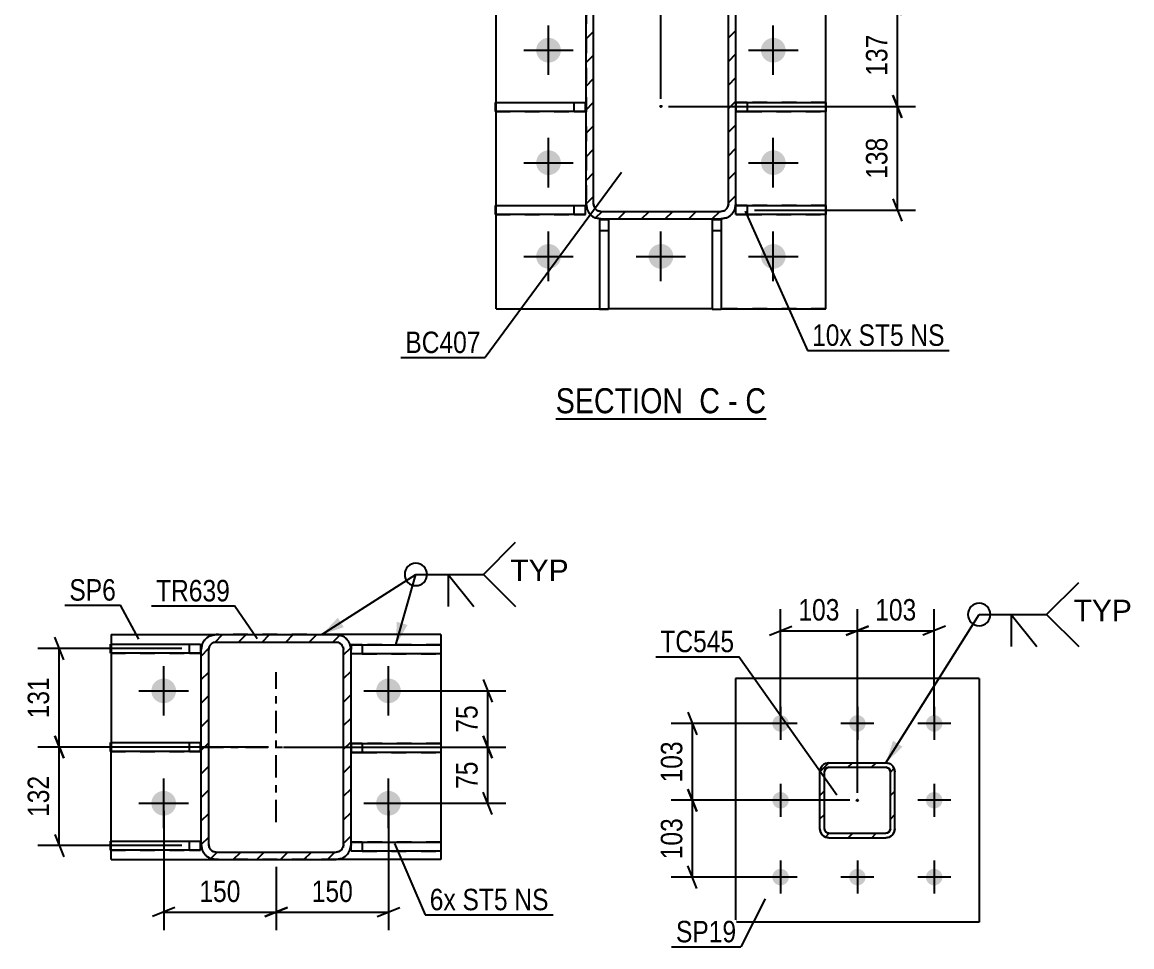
# Model space of a CAD drawing. Header units: millimetres. Extents: x 0 to 841, y 0 to 594.
# Drawn here: x 592.6 to 740.7, y 123.7 to 247.1 of the extents above; entities that cross this region are included whole.
import ezdxf

# ---------------------------------------------------------------- set-up
doc = ezdxf.new("R2010")
doc.units = ezdxf.units.MM
doc.linetypes.add('DXK_LINE_DOT2', pattern=[3.9198, 1.9599, -1.9599])
doc.linetypes.add('DXK_LINE_DOT3', pattern=[5.9187, 2.979, -0.9799, 0.9799, -0.9799])
doc.styles.add('Arial', font='ARIAL.TTF', dxfattribs={"height": 0.2})
doc.styles.add('Arial Narrow', font='ARIALN.TTF', dxfattribs={"height": 0.2})

# ---------------------------------------------------------------- blocks, each defined once
blk = doc.blocks.new('Unknown-761549663-14 - 14728')
at = {"color": 6, "linetype": 'Continuous'}
blk.add_line((663.77, 194.16), (691.85, 194.16), dxfattribs=at)
at = {"color": 0, "linetype": 'Continuous'}
for points in [[(681.88, 194.91), (681.88, 198.41), (663.77, 198.41), (663.77, 194.91)], [(685.7, 194.91), (685.7, 198.41), (682.93, 198.41), (682.93, 194.91)], [(688.03, 194.91), (688.03, 198.41), (686.75, 198.41), (686.75, 194.91)], [(691.85, 194.91), (691.85, 198.41), (689.08, 198.41), (689.08, 194.91)]]:
    blk.add_wipeout(points, dxfattribs=at)
at = {"color": 7, "linetype": 'Continuous', "style": 'Arial Narrow'}
for s, p in [('SECTION ', (663.77, 194.91)), ('C', (682.93, 194.91)), ('C', (689.08, 194.91)), ('-', (686.75, 194.91))]:
    blk.add_text(s, height=3.34, dxfattribs=at).set_placement(p)
blk = doc.blocks.new('Part-761549663-14789 - 14728')
at = {"color": 2, "linetype": 'Continuous'}
for p, q in [((684.63, 220.77), (684.63, 220.77)), ((684.63, 220.77), (684.63, 208.77)), ((684.63, 220.77), (685.83, 220.77)), ((685.83, 220.77), (685.83, 220.77)), ((685.83, 220.77), (685.83, 208.77)), ((685.83, 208.77), (684.63, 208.77))]:
    blk.add_line(p, q, dxfattribs=at)
at = {"color": 7, "linetype": 'DXK_LINE_DOT2'}
for p, q in [((684.63, 220.77), (685.83, 220.77)), ((684.63, 219.27), (685.83, 219.27))]:
    blk.add_line(p, q, dxfattribs=at)
blk = doc.blocks.new('Part-761549663-14762 - 14728')
at = {"linetype": 'Continuous'}
h = blk.add_hatch(dxfattribs=at)
h.set_pattern_fill('', scale=0.7, style=0, pattern_type=0)
h.set_pattern_definition([(45, (667.81, 222.8404), (-1.57154, 1.57154), [])])
h.paths.add_polyline_path([(667.81, 248.84), (667.81, 222.84), (667.96, 222.08), (668.4, 221.43), (669.04, 220.99), (669.81, 220.84), (685.81, 220.84), (686.58, 220.99), (687.22, 221.43), (687.66, 222.08), (687.81, 222.84), (687.81, 248.84), (687.66, 249.61), (687.22, 250.25), (686.58, 250.69), (685.81, 250.84), (669.81, 250.84), (669.04, 250.69), (668.4, 250.25), (667.96, 249.61)])
h.paths.add_polyline_path([(669.1, 249.55), (669.43, 249.76), (669.81, 249.84), (685.81, 249.84), (686.19, 249.76), (686.52, 249.55), (686.73, 249.22), (686.81, 248.84), (686.81, 222.84), (686.73, 222.46), (686.52, 222.13), (686.19, 221.92), (685.81, 221.84), (669.81, 221.84), (669.43, 221.92), (669.1, 222.13), (668.89, 222.46), (668.81, 222.84), (668.81, 248.84), (668.89, 249.22)])
blk.add_hatch(color=30, dxfattribs=at).paths.add_polyline_path([(677.81, 235.74, -1), (677.81, 235.94, -1)])
at = {"color": 7, "linetype": 'DXK_LINE_DOT2'}
for p, q in [((669.04, 250.69), (669.81, 250.84)), ((669.81, 250.84), (685.81, 250.84)), ((685.81, 250.84), (686.58, 250.69)), ((667.81, 248.84), (667.96, 249.61)), ((667.81, 248.84), (667.81, 222.84)), ((668.89, 249.22), (668.81, 248.84)), ((668.81, 222.84), (668.81, 248.84)), ((669.81, 249.84), (669.43, 249.76)), ((669.81, 249.84), (685.81, 249.84)), ((686.19, 249.76), (685.81, 249.84)), ((686.81, 248.84), (686.73, 249.22)), ((686.81, 222.84), (686.81, 248.84)), ((687.66, 249.61), (687.81, 248.84)), ((687.81, 222.84), (687.81, 248.84)), ((667.96, 222.08), (667.81, 222.84)), ((668.81, 222.84), (668.89, 222.46)), ((686.73, 222.46), (686.81, 222.84)), ((687.81, 222.84), (687.66, 222.08)), ((669.81, 220.84), (669.04, 220.99)), ((669.43, 221.92), (669.81, 221.84)), ((669.81, 221.84), (685.81, 221.84)), ((669.81, 220.84), (685.81, 220.84)), ((685.81, 221.84), (686.19, 221.92)), ((686.58, 220.99), (685.81, 220.84))]:
    blk.add_line(p, q, dxfattribs=at)
at = {"color": 2, "linetype": 'Continuous'}
for p, q in [((669.81, 250.84), (669.04, 250.69)), ((669.81, 250.84), (669.81, 250.84)), ((669.81, 250.84), (685.81, 250.84)), ((685.81, 250.84), (685.81, 250.84)), ((686.58, 250.69), (685.81, 250.84)), ((667.96, 249.61), (667.81, 248.84)), ((667.81, 248.84), (667.81, 248.84)), ((667.81, 222.84), (667.81, 248.84)), ((668.81, 248.84), (668.89, 249.22)), ((668.81, 248.84), (668.81, 248.84)), ((668.81, 222.84), (668.81, 248.84)), ((669.43, 249.76), (669.81, 249.84)), ((669.81, 249.84), (669.81, 249.84)), ((669.81, 249.84), (685.81, 249.84)), ((685.81, 249.84), (685.81, 249.84)), ((685.81, 249.84), (686.19, 249.76)), ((686.73, 249.22), (686.81, 248.84)), ((686.81, 248.84), (686.81, 248.84)), ((686.81, 222.84), (686.81, 248.84)), ((687.81, 248.84), (687.66, 249.61)), ((687.81, 248.84), (687.81, 248.84)), ((687.81, 222.84), (687.81, 248.84)), ((667.81, 222.84), (667.81, 222.84)), ((667.81, 222.84), (667.96, 222.08)), ((668.81, 222.84), (668.81, 222.84)), ((668.89, 222.46), (668.81, 222.84)), ((686.81, 222.84), (686.73, 222.46)), ((686.81, 222.84), (686.81, 222.84)), ((687.66, 222.08), (687.81, 222.84)), ((687.81, 222.84), (687.81, 222.84)), ((669.04, 220.99), (669.81, 220.84)), ((669.81, 221.84), (669.43, 221.92)), ((669.81, 221.84), (669.81, 221.84)), ((669.81, 221.84), (685.81, 221.84)), ((669.81, 220.84), (669.81, 220.84)), ((669.81, 220.84), (685.81, 220.84)), ((686.19, 221.92), (685.81, 221.84)), ((685.81, 221.84), (685.81, 221.84)), ((685.81, 220.84), (686.58, 220.99)), ((685.81, 220.84), (685.81, 220.84))]:
    blk.add_line(p, q, dxfattribs=at)
at = {"color": 7, "linetype": 'DXK_LINE_DOT3'}
blk.add_line((677.81, 235.84), (677.81, 235.84), dxfattribs=at)
at = {"color": 30, "linetype": 'DXK_LINE_DOT3'}
blk.add_line((677.81, 235.84), (677.81, 235.84), dxfattribs=at)
at = {"color": 30, "linetype": 'Continuous'}
blk.add_circle((677.81, 235.84), 0.1, dxfattribs=at)
at = {"color": 7, "linetype": 'DXK_LINE_DOT2'}
for centre, radius, start, end in [((669.81, 248.84), 2, 112.5, 157.5), ((685.81, 248.84), 2, 22.5, 67.5), ((669.81, 248.84), 1, 112.5, 157.5), ((685.81, 248.84), 1, 22.5, 67.5), ((669.81, 222.84), 1, 202.5, 247.5), ((685.81, 222.84), 1, 292.5, 337.5), ((669.81, 222.84), 2, 202.5, 247.5), ((685.81, 222.84), 2, 292.5, 337.5)]:
    blk.add_arc(centre, radius, start, end, dxfattribs=at)
at = {"color": 2, "linetype": 'Continuous'}
for centre, radius, start, end in [((669.81, 248.84), 2, 112.5, 157.5), ((685.81, 248.84), 2, 22.5, 67.5), ((669.81, 248.84), 1, 112.5, 157.5), ((685.81, 248.84), 1, 22.5, 67.5), ((669.81, 222.84), 1, 202.5, 247.5), ((685.81, 222.84), 1, 292.5, 337.5), ((669.81, 222.84), 2, 202.5, 247.5), ((685.81, 222.84), 2, 292.5, 337.5)]:
    blk.add_arc(centre, radius, start, end, dxfattribs=at)
blk = doc.blocks.new('Part-761549663-14790 - 14728')
at = {"color": 2, "linetype": 'Continuous'}
for p, q in [((669.63, 220.77), (669.63, 220.77)), ((669.63, 220.77), (669.63, 208.77)), ((669.63, 220.77), (670.83, 220.77)), ((670.83, 220.77), (670.83, 220.77)), ((670.83, 220.77), (670.83, 208.77)), ((670.83, 208.77), (669.63, 208.77))]:
    blk.add_line(p, q, dxfattribs=at)
at = {"color": 7, "linetype": 'DXK_LINE_DOT2'}
for p, q in [((669.63, 220.77), (670.83, 220.77)), ((669.63, 219.27), (670.83, 219.27))]:
    blk.add_line(p, q, dxfattribs=at)
blk = doc.blocks.new('Part-761549663-14766 - 14728')
at = {"color": 2, "linetype": 'Continuous'}
for p, q in [((655.81, 262.84), (699.81, 262.84)), ((655.81, 250.12), (655.81, 262.84)), ((699.81, 208.84), (699.81, 262.84)), ((655.81, 236.37), (655.81, 248.92)), ((655.81, 222.62), (655.81, 235.17)), ((655.81, 208.84), (655.81, 221.42)), ((655.81, 208.84), (669.63, 208.84)), ((684.63, 208.84), (670.83, 208.84)), ((685.83, 208.84), (699.81, 208.84))]:
    blk.add_line(p, q, dxfattribs=at)
at = {"color": 7, "linetype": 'DXK_LINE_DOT2'}
for p, q in [((655.81, 248.92), (655.81, 250.12)), ((655.81, 235.17), (655.81, 236.37)), ((655.81, 221.42), (655.81, 222.62)), ((669.63, 208.84), (670.83, 208.84)), ((699.81, 208.84), (684.63, 208.84))]:
    blk.add_line(p, q, dxfattribs=at)
blk = doc.blocks.new('Part-761549663-14793 - 14728')
at = {"color": 2, "linetype": 'Continuous'}
for p, q in [((655.73, 235.17), (655.73, 236.37)), ((655.73, 236.37), (667.73, 236.37)), ((667.73, 235.17), (667.73, 236.37)), ((667.73, 235.17), (655.73, 235.17)), ((667.73, 235.17), (667.73, 235.17))]:
    blk.add_line(p, q, dxfattribs=at)
at = {"color": 7, "linetype": 'DXK_LINE_DOT2'}
for p, q in [((655.73, 236.37), (666.23, 236.37)), ((666.23, 235.17), (666.23, 236.37)), ((666.23, 236.37), (667.73, 236.37)), ((655.73, 235.17), (666.23, 235.17)), ((666.23, 235.17), (667.73, 235.17)), ((667.73, 235.17), (667.73, 235.17))]:
    blk.add_line(p, q, dxfattribs=at)
blk = doc.blocks.new('Part-761549663-14795 - 14728')
at = {"color": 2, "linetype": 'Continuous'}
for p, q in [((655.73, 221.42), (655.73, 222.62)), ((655.73, 222.62), (667.73, 222.62)), ((667.73, 221.42), (667.73, 222.62)), ((667.73, 221.42), (655.73, 221.42)), ((667.73, 221.42), (667.73, 221.42))]:
    blk.add_line(p, q, dxfattribs=at)
at = {"color": 7, "linetype": 'DXK_LINE_DOT2'}
for p, q in [((655.73, 222.62), (666.23, 222.62)), ((666.23, 221.42), (666.23, 222.62)), ((666.23, 222.62), (667.73, 222.62)), ((655.73, 221.42), (666.23, 221.42)), ((666.23, 221.42), (667.73, 221.42)), ((667.73, 221.42), (667.73, 221.42))]:
    blk.add_line(p, q, dxfattribs=at)
blk = doc.blocks.new('Part-761549663-14796 - 14728')
at = {"color": 2, "linetype": 'Continuous'}
for p, q in [((687.81, 236.37), (699.81, 236.37)), ((699.81, 236.37), (699.81, 235.17)), ((699.81, 235.17), (687.81, 235.17))]:
    blk.add_line(p, q, dxfattribs=at)
at = {"color": 7, "linetype": 'DXK_LINE_DOT2'}
for p, q in [((689.31, 236.37), (687.81, 236.37)), ((687.81, 236.37), (687.81, 236.37)), ((687.81, 236.37), (687.81, 235.17)), ((699.81, 236.37), (689.31, 236.37)), ((689.31, 236.37), (689.31, 235.17)), ((687.81, 235.17), (689.31, 235.17)), ((689.31, 235.17), (699.81, 235.17))]:
    blk.add_line(p, q, dxfattribs=at)
blk = doc.blocks.new('Part-761549663-14798 - 14728')
at = {"color": 2, "linetype": 'Continuous'}
for p, q in [((687.81, 222.62), (687.81, 222.62)), ((687.81, 222.62), (699.81, 222.62)), ((687.81, 221.42), (687.81, 222.62)), ((699.81, 222.62), (699.81, 221.42)), ((699.81, 221.42), (687.81, 221.42))]:
    blk.add_line(p, q, dxfattribs=at)
at = {"color": 7, "linetype": 'DXK_LINE_DOT2'}
for p, q in [((689.31, 222.62), (687.81, 222.62)), ((699.81, 222.62), (689.31, 222.62)), ((689.31, 222.62), (689.31, 221.42)), ((687.81, 221.42), (687.81, 221.42)), ((687.81, 221.42), (689.31, 221.42)), ((689.31, 221.42), (699.81, 221.42))]:
    blk.add_line(p, q, dxfattribs=at)
blk = doc.blocks.new('Bolt-761549663-14811 - 14728')
at = {"linetype": 'Continuous'}
for points in [[(661.16, 255.84, -1), (664.46, 255.84, -1)], [(676.16, 255.84, -1), (679.46, 255.84, -1)], [(691.16, 255.84, -1), (694.46, 255.84, -1)], [(661.16, 243.34, -1), (664.46, 243.34, -1)], [(691.16, 243.34, -1), (694.46, 243.34, -1)], [(661.16, 228.34, -1), (664.46, 228.34, -1)], [(691.16, 228.34, -1), (694.46, 228.34, -1)], [(661.16, 215.84, -1), (664.46, 215.84, -1)], [(676.16, 215.84, -1), (679.46, 215.84, -1)], [(691.16, 215.84, -1), (694.46, 215.84, -1)]]:
    blk.add_hatch(color=1, dxfattribs=at).paths.add_polyline_path(points)
at = {"color": 1, "linetype": 'Continuous'}
for p, q in [((662.81, 252.54), (662.81, 259.14)), ((677.81, 252.54), (677.81, 259.14)), ((692.81, 252.54), (692.81, 259.14)), ((659.51, 255.84), (666.11, 255.84)), ((674.51, 255.84), (681.11, 255.84)), ((689.51, 255.84), (696.11, 255.84)), ((662.81, 240.04), (662.81, 246.64)), ((692.81, 240.04), (692.81, 246.64)), ((659.51, 243.34), (666.11, 243.34)), ((689.51, 243.34), (696.11, 243.34)), ((662.81, 225.04), (662.81, 231.64)), ((692.81, 225.04), (692.81, 231.64)), ((659.51, 228.34), (666.11, 228.34)), ((689.51, 228.34), (696.11, 228.34)), ((662.81, 212.54), (662.81, 219.14)), ((677.81, 212.54), (677.81, 219.14)), ((692.81, 212.54), (692.81, 219.14)), ((659.51, 215.84), (666.11, 215.84)), ((674.51, 215.84), (681.11, 215.84)), ((689.51, 215.84), (696.11, 215.84))]:
    blk.add_line(p, q, dxfattribs=at)
blk = doc.blocks.new('Part-761549663-15269 - 15198')
at = {"linetype": 'Continuous'}
h = blk.add_hatch(dxfattribs=at)
h.set_pattern_fill('', scale=0.7, style=0, pattern_type=0)
h.set_pattern_definition([(45, (616.4513, 137.3725), (-1.57154, 1.57154), [])])
h.paths.add_polyline_path([(616.45, 163.37), (616.45, 137.37), (616.6, 136.61), (617.04, 135.96), (617.69, 135.52), (618.45, 135.37), (634.45, 135.37), (635.22, 135.52), (635.87, 135.96), (636.3, 136.61), (636.45, 137.37), (636.45, 163.37), (636.3, 164.14), (635.87, 164.79), (635.22, 165.22), (634.45, 165.37), (618.45, 165.37), (617.69, 165.22), (617.04, 164.79), (616.6, 164.14)])
h.paths.add_polyline_path([(617.74, 164.08), (618.07, 164.3), (618.45, 164.37), (634.45, 164.37), (634.83, 164.3), (635.16, 164.08), (635.38, 163.76), (635.45, 163.37), (635.45, 137.37), (635.38, 136.99), (635.16, 136.67), (634.83, 136.45), (634.45, 136.37), (618.45, 136.37), (618.07, 136.45), (617.74, 136.67), (617.53, 136.99), (617.45, 137.37), (617.45, 163.37), (617.53, 163.76)])
at = {"color": 7, "linetype": 'DXK_LINE_DOT2'}
for p, q in [((617.69, 165.22), (618.45, 165.37)), ((618.45, 165.37), (634.45, 165.37)), ((634.45, 165.37), (635.22, 165.22)), ((616.45, 163.37), (616.6, 164.14)), ((616.45, 137.37), (616.45, 163.37)), ((617.53, 163.76), (617.45, 163.37)), ((617.45, 137.37), (617.45, 163.37)), ((618.45, 164.37), (618.07, 164.3)), ((618.45, 164.37), (634.45, 164.37)), ((634.83, 164.3), (634.45, 164.37)), ((635.45, 163.37), (635.38, 163.76)), ((635.45, 137.37), (635.45, 163.37)), ((636.3, 164.14), (636.45, 163.37)), ((636.45, 137.37), (636.45, 163.37)), ((616.6, 136.61), (616.45, 137.37)), ((617.45, 137.37), (617.53, 136.99)), ((618.07, 136.45), (618.45, 136.37)), ((618.45, 136.37), (634.45, 136.37)), ((634.45, 136.37), (634.83, 136.45)), ((635.38, 136.99), (635.45, 137.37)), ((636.45, 137.37), (636.3, 136.61)), ((618.45, 135.37), (617.69, 135.52)), ((618.45, 135.37), (634.45, 135.37)), ((635.22, 135.52), (634.45, 135.37))]:
    blk.add_line(p, q, dxfattribs=at)
at = {"color": 2, "linetype": 'Continuous'}
for p, q in [((618.45, 165.37), (617.69, 165.22)), ((618.45, 165.37), (634.45, 165.37)), ((635.22, 165.22), (634.45, 165.37)), ((616.6, 164.14), (616.45, 163.37)), ((616.45, 137.37), (616.45, 163.37)), ((617.45, 163.37), (617.53, 163.76)), ((617.45, 137.37), (617.45, 163.37)), ((618.07, 164.3), (618.45, 164.37)), ((618.45, 164.37), (634.45, 164.37)), ((634.45, 164.37), (634.83, 164.3)), ((635.38, 163.76), (635.45, 163.37)), ((635.45, 137.37), (635.45, 163.37)), ((636.45, 163.37), (636.3, 164.14)), ((636.45, 137.37), (636.45, 163.37)), ((616.45, 137.37), (616.6, 136.61)), ((617.53, 136.99), (617.45, 137.37)), ((618.45, 136.37), (618.07, 136.45)), ((618.45, 136.37), (634.45, 136.37)), ((634.83, 136.45), (634.45, 136.37)), ((635.45, 137.37), (635.38, 136.99)), ((636.3, 136.61), (636.45, 137.37)), ((617.69, 135.52), (618.45, 135.37)), ((618.45, 135.37), (634.45, 135.37)), ((634.45, 135.37), (635.22, 135.52))]:
    blk.add_line(p, q, dxfattribs=at)
at = {"color": 7, "linetype": 'DXK_LINE_DOT3'}
for p, q in [((626.45, 140.37), (626.45, 160.37)), ((616.45, 150.37), (636.45, 150.37))]:
    blk.add_line(p, q, dxfattribs=at)
at = {"color": 7, "linetype": 'DXK_LINE_DOT2'}
for centre, radius, start, end in [((618.45, 163.37), 2, 112.5, 157.5), ((634.45, 163.37), 2, 22.5, 67.5), ((618.45, 163.37), 1, 112.5, 157.5), ((634.45, 163.37), 1, 22.5, 67.5), ((618.45, 137.37), 2, 202.5, 247.5), ((618.45, 137.37), 1, 202.5, 247.5), ((634.45, 137.37), 1, 292.5, 337.5), ((634.45, 137.37), 2, 292.5, 337.5)]:
    blk.add_arc(centre, radius, start, end, dxfattribs=at)
at = {"color": 2, "linetype": 'Continuous'}
for centre, radius, start, end in [((618.45, 163.37), 2, 112.5, 157.5), ((634.45, 163.37), 2, 22.5, 67.5), ((618.45, 163.37), 1, 112.5, 157.5), ((634.45, 163.37), 1, 22.5, 67.5), ((618.45, 137.37), 2, 202.5, 247.5), ((618.45, 137.37), 1, 202.5, 247.5), ((634.45, 137.37), 1, 292.5, 337.5), ((634.45, 137.37), 2, 292.5, 337.5)]:
    blk.add_arc(centre, radius, start, end, dxfattribs=at)
blk = doc.blocks.new('Part-761549663-15245 - 15198')
at = {"color": 2, "linetype": 'Continuous'}
for p, q in [((604.37, 136.62), (604.37, 137.82)), ((604.37, 137.82), (616.37, 137.82)), ((616.37, 136.62), (616.37, 137.82)), ((616.37, 136.62), (604.37, 136.62)), ((616.37, 136.62), (616.37, 136.62))]:
    blk.add_line(p, q, dxfattribs=at)
at = {"color": 7, "linetype": 'DXK_LINE_DOT2'}
for p, q in [((604.37, 137.82), (614.87, 137.82)), ((614.87, 136.62), (614.87, 137.82)), ((614.87, 137.82), (616.37, 137.82)), ((604.37, 136.62), (614.87, 136.62)), ((614.87, 136.62), (616.37, 136.62)), ((616.37, 136.62), (616.37, 136.62))]:
    blk.add_line(p, q, dxfattribs=at)
blk = doc.blocks.new('Part-761549663-15234 - 15198')
at = {"color": 2, "linetype": 'Continuous'}
for p, q in [((604.45, 165.37), (604.45, 164.12)), ((604.45, 165.37), (618.45, 165.37)), ((648.45, 165.37), (634.45, 165.37)), ((648.45, 165.37), (648.45, 135.37)), ((604.45, 162.92), (604.45, 150.97)), ((604.45, 137.82), (604.45, 149.77)), ((604.45, 135.37), (604.45, 136.62)), ((604.45, 135.37), (618.45, 135.37)), ((648.45, 135.37), (634.45, 135.37))]:
    blk.add_line(p, q, dxfattribs=at)
at = {"color": 7, "linetype": 'DXK_LINE_DOT2'}
for p, q in [((604.45, 165.37), (604.45, 149.77)), ((634.45, 165.37), (618.45, 165.37)), ((604.45, 164.12), (604.45, 162.92)), ((604.45, 150.97), (604.45, 149.77)), ((604.45, 136.62), (604.45, 137.82)), ((634.45, 135.37), (618.45, 135.37))]:
    blk.add_line(p, q, dxfattribs=at)
blk = doc.blocks.new('Part-761549663-15243 - 15198')
at = {"color": 2, "linetype": 'Continuous'}
for p, q in [((604.37, 149.77), (604.37, 150.97)), ((604.37, 150.97), (616.37, 150.97)), ((616.37, 149.77), (604.37, 149.77)), ((616.37, 149.77), (616.37, 150.97)), ((616.37, 149.77), (616.37, 149.77))]:
    blk.add_line(p, q, dxfattribs=at)
at = {"color": 7, "linetype": 'DXK_LINE_DOT2'}
for p, q in [((604.37, 150.97), (614.87, 150.97)), ((604.37, 149.77), (614.87, 149.77)), ((614.87, 149.77), (614.87, 150.97)), ((614.87, 150.97), (616.37, 150.97)), ((614.87, 149.77), (616.37, 149.77)), ((616.37, 149.77), (616.37, 149.77))]:
    blk.add_line(p, q, dxfattribs=at)
blk = doc.blocks.new('Part-761549663-15244 - 15198')
at = {"color": 2, "linetype": 'Continuous'}
for p, q in [((604.37, 162.92), (604.37, 164.12)), ((604.37, 164.12), (616.37, 164.12)), ((616.37, 162.92), (604.37, 162.92)), ((616.37, 164.12), (616.37, 162.92)), ((616.37, 162.92), (616.37, 162.92))]:
    blk.add_line(p, q, dxfattribs=at)
at = {"color": 7, "linetype": 'DXK_LINE_DOT2'}
for p, q in [((604.37, 164.12), (614.87, 164.12)), ((604.37, 162.92), (614.87, 162.92)), ((614.87, 162.92), (614.87, 164.12)), ((614.87, 164.12), (616.37, 164.12)), ((614.87, 162.92), (616.37, 162.92)), ((616.37, 162.92), (616.37, 162.92))]:
    blk.add_line(p, q, dxfattribs=at)
blk = doc.blocks.new('Part-761549663-15246 - 15198')
at = {"color": 2, "linetype": 'Continuous'}
for p, q in [((636.45, 150.84), (648.45, 150.84)), ((648.45, 149.64), (636.45, 149.64)), ((648.45, 150.84), (648.45, 149.64))]:
    blk.add_line(p, q, dxfattribs=at)
at = {"color": 7, "linetype": 'DXK_LINE_DOT2'}
for p, q in [((637.95, 150.84), (636.45, 150.84)), ((636.45, 150.84), (636.45, 150.84)), ((636.45, 150.84), (636.45, 149.64)), ((636.45, 149.64), (637.95, 149.64)), ((648.45, 150.84), (637.95, 150.84)), ((637.95, 150.84), (637.95, 149.64)), ((637.95, 149.64), (648.45, 149.64))]:
    blk.add_line(p, q, dxfattribs=at)
blk = doc.blocks.new('Part-761549663-15247 - 15198')
at = {"color": 2, "linetype": 'Continuous'}
for p, q in [((636.45, 163.99), (636.45, 163.99)), ((636.45, 163.99), (648.45, 163.99)), ((636.45, 163.99), (636.45, 163.37)), ((648.45, 163.99), (648.45, 162.79)), ((648.45, 162.79), (636.45, 162.79))]:
    blk.add_line(p, q, dxfattribs=at)
at = {"color": 7, "linetype": 'DXK_LINE_DOT2'}
for p, q in [((637.95, 163.99), (636.45, 163.99)), ((636.45, 162.79), (636.45, 163.37)), ((648.45, 163.99), (637.95, 163.99)), ((637.95, 163.99), (637.95, 162.79)), ((637.95, 162.79), (636.45, 162.79)), ((637.95, 162.79), (648.45, 162.79))]:
    blk.add_line(p, q, dxfattribs=at)
blk = doc.blocks.new('Part-761549663-15248 - 15198')
at = {"color": 2, "linetype": 'Continuous'}
for p, q in [((636.45, 137.69), (648.45, 137.69)), ((636.45, 136.49), (636.45, 137.37)), ((648.45, 136.49), (636.45, 136.49)), ((648.45, 137.69), (648.45, 136.49))]:
    blk.add_line(p, q, dxfattribs=at)
at = {"color": 7, "linetype": 'DXK_LINE_DOT2'}
for p, q in [((637.95, 137.69), (636.45, 137.69)), ((636.45, 137.69), (636.45, 137.69)), ((636.45, 137.37), (636.45, 137.69)), ((637.95, 136.49), (636.45, 136.49)), ((648.45, 137.69), (637.95, 137.69)), ((637.95, 137.69), (637.95, 136.49)), ((637.95, 136.49), (648.45, 136.49))]:
    blk.add_line(p, q, dxfattribs=at)
blk = doc.blocks.new('Bolt-761549663-15279 - 15198')
at = {"linetype": 'Continuous'}
for points in [[(609.8, 157.87, -1), (613.1, 157.87, -1)], [(639.8, 157.87, -1), (643.1, 157.87, -1)], [(609.8, 142.87, -1), (613.1, 142.87, -1)], [(639.8, 142.87, -1), (643.1, 142.87, -1)]]:
    blk.add_hatch(color=1, dxfattribs=at).paths.add_polyline_path(points)
at = {"color": 1, "linetype": 'Continuous'}
for p, q in [((611.45, 154.57), (611.45, 161.17)), ((641.45, 154.57), (641.45, 161.17)), ((608.15, 157.87), (614.75, 157.87)), ((638.15, 157.87), (644.75, 157.87)), ((611.45, 139.57), (611.45, 146.17)), ((641.45, 139.57), (641.45, 146.17)), ((608.15, 142.87), (614.75, 142.87)), ((638.15, 142.87), (644.75, 142.87))]:
    blk.add_line(p, q, dxfattribs=at)
blk = doc.blocks.new('Bolt-761549663-16875 - 16799')
at = {"linetype": 'Continuous'}
for points in [[(693.78, 152.42, -1), (693.78, 154.62, -1)], [(704.03, 152.42, -1), (704.03, 154.62, -1)], [(714.28, 152.42, -1), (714.28, 154.62, -1)], [(693.78, 142.17, -1), (693.78, 144.37, -1)], [(714.28, 142.17, -1), (714.28, 144.37, -1)], [(693.78, 131.92, -1), (693.78, 134.12, -1)], [(704.03, 131.92, -1), (704.03, 134.12, -1)], [(714.28, 131.92, -1), (714.28, 134.12, -1)]]:
    blk.add_hatch(color=1, dxfattribs=at).paths.add_polyline_path(points)
at = {"color": 1, "linetype": 'Continuous'}
for p, q in [((693.78, 155.72), (693.78, 151.32)), ((704.03, 155.72), (704.03, 151.32)), ((714.28, 155.72), (714.28, 151.32)), ((695.98, 153.52), (691.58, 153.52)), ((706.23, 153.52), (701.83, 153.52)), ((716.48, 153.52), (712.08, 153.52)), ((693.78, 145.47), (693.78, 141.07)), ((714.28, 145.47), (714.28, 141.07)), ((695.98, 143.27), (691.58, 143.27)), ((716.48, 143.27), (712.08, 143.27)), ((693.78, 135.22), (693.78, 130.82)), ((704.03, 135.22), (704.03, 130.82)), ((714.28, 135.22), (714.28, 130.82)), ((695.98, 133.02), (691.58, 133.02)), ((706.23, 133.02), (701.83, 133.02)), ((716.48, 133.02), (712.08, 133.02))]:
    blk.add_line(p, q, dxfattribs=at)
blk = doc.blocks.new('Part-761549663-16827 - 16799')
at = {"linetype": 'Continuous'}
h = blk.add_hatch(dxfattribs=at)
h.set_pattern_fill('', scale=0.7, style=0, pattern_type=0)
h.set_pattern_definition([(45, (700.2298, 148.269), (-1.57154, 1.57154), [])])
h.paths.add_polyline_path([(707.83, 148.27), (700.23, 148.27), (699.77, 148.18), (699.38, 147.92), (699.12, 147.53), (699.03, 147.07), (699.03, 139.47), (699.12, 139.01), (699.38, 138.62), (699.77, 138.36), (700.23, 138.27), (707.83, 138.27), (708.29, 138.36), (708.68, 138.62), (708.94, 139.01), (709.03, 139.47), (709.03, 147.07), (708.94, 147.53), (708.68, 147.92), (708.29, 148.18)])
h.paths.add_polyline_path([(708.38, 147.3), (708.43, 147.07), (708.43, 139.47), (708.38, 139.24), (708.25, 139.04), (708.06, 138.91), (707.83, 138.87), (700.23, 138.87), (700, 138.91), (699.81, 139.04), (699.68, 139.24), (699.63, 139.47), (699.63, 147.07), (699.68, 147.3), (699.81, 147.49), (700, 147.62), (700.23, 147.67), (707.83, 147.67), (708.06, 147.62), (708.25, 147.49)])
blk.add_hatch(color=30, dxfattribs=at).paths.add_polyline_path([(704.03, 143.17, -1), (704.03, 143.37, -1)])
at = {"color": 7, "linetype": 'DXK_LINE_DOT2'}
for p, q in [((699.77, 148.18), (700.23, 148.27)), ((700.23, 148.27), (707.83, 148.27)), ((707.83, 148.27), (708.29, 148.18)), ((699.03, 147.07), (699.12, 147.53)), ((699.03, 139.47), (699.03, 147.07)), ((699.68, 147.3), (699.63, 147.07)), ((699.63, 139.47), (699.63, 147.07)), ((699.81, 147.49), (699.68, 147.3)), ((700, 147.62), (699.81, 147.49)), ((700.23, 147.67), (700, 147.62)), ((700.23, 147.67), (707.83, 147.67)), ((708.06, 147.62), (707.83, 147.67)), ((708.25, 147.49), (708.06, 147.62)), ((708.38, 147.3), (708.25, 147.49)), ((708.43, 147.07), (708.38, 147.3)), ((708.43, 139.47), (708.43, 147.07)), ((708.94, 147.53), (709.03, 147.07)), ((709.03, 139.47), (709.03, 147.07)), ((699.12, 139.01), (699.03, 139.47)), ((699.63, 139.47), (699.68, 139.24)), ((699.68, 139.24), (699.81, 139.04)), ((708.25, 139.04), (708.38, 139.24)), ((708.38, 139.24), (708.43, 139.47)), ((709.03, 139.47), (708.94, 139.01)), ((700.23, 138.27), (699.77, 138.36)), ((699.81, 139.04), (700, 138.91)), ((700, 138.91), (700.23, 138.87)), ((700.23, 138.87), (707.83, 138.87)), ((700.23, 138.27), (707.83, 138.27)), ((707.83, 138.87), (708.06, 138.91)), ((708.29, 138.36), (707.83, 138.27)), ((708.06, 138.91), (708.25, 139.04))]:
    blk.add_line(p, q, dxfattribs=at)
at = {"color": 2, "linetype": 'Continuous'}
for p, q in [((700.23, 148.27), (699.77, 148.18)), ((700.23, 148.27), (707.83, 148.27)), ((708.29, 148.18), (707.83, 148.27)), ((699.12, 147.53), (699.03, 147.07)), ((699.03, 139.47), (699.03, 147.07)), ((699.63, 147.07), (699.68, 147.3)), ((699.63, 139.47), (699.63, 147.07)), ((699.68, 147.3), (699.81, 147.49)), ((699.81, 147.49), (700, 147.62)), ((700, 147.62), (700.23, 147.67)), ((700.23, 147.67), (707.83, 147.67)), ((707.83, 147.67), (708.06, 147.62)), ((708.06, 147.62), (708.25, 147.49)), ((708.25, 147.49), (708.38, 147.3)), ((708.38, 147.3), (708.43, 147.07)), ((708.43, 139.47), (708.43, 147.07)), ((709.03, 147.07), (708.94, 147.53)), ((709.03, 139.47), (709.03, 147.07)), ((699.03, 139.47), (699.12, 139.01)), ((699.68, 139.24), (699.63, 139.47)), ((699.81, 139.04), (699.68, 139.24)), ((708.38, 139.24), (708.25, 139.04)), ((708.43, 139.47), (708.38, 139.24)), ((708.94, 139.01), (709.03, 139.47)), ((699.77, 138.36), (700.23, 138.27)), ((700, 138.91), (699.81, 139.04)), ((700.23, 138.87), (700, 138.91)), ((700.23, 138.87), (707.83, 138.87)), ((700.23, 138.27), (707.83, 138.27)), ((708.06, 138.91), (707.83, 138.87)), ((707.83, 138.27), (708.29, 138.36)), ((708.25, 139.04), (708.06, 138.91))]:
    blk.add_line(p, q, dxfattribs=at)
at = {"color": 7, "linetype": 'DXK_LINE_DOT3'}
blk.add_line((704.03, 143.27), (704.03, 143.27), dxfattribs=at)
at = {"color": 30, "linetype": 'DXK_LINE_DOT3'}
blk.add_line((704.03, 143.27), (704.03, 143.27), dxfattribs=at)
at = {"color": 30, "linetype": 'Continuous'}
blk.add_circle((704.03, 143.27), 0.1, dxfattribs=at)
at = {"color": 7, "linetype": 'DXK_LINE_DOT2'}
for centre, start, end in [((700.23, 147.07), 112.5001, 157.5001), ((707.83, 147.07), 22.5001, 67.5001), ((700.23, 139.47), 202.5001, 247.5001), ((707.83, 139.47), 292.5001, 337.5001)]:
    blk.add_arc(centre, 1.2, start, end, dxfattribs=at)
at = {"color": 2, "linetype": 'Continuous'}
for centre, start, end in [((700.23, 147.07), 112.5001, 157.5001), ((707.83, 147.07), 22.5001, 67.5001), ((700.23, 139.47), 202.5001, 247.5001), ((707.83, 139.47), 292.5001, 337.5001)]:
    blk.add_arc(centre, 1.2, start, end, dxfattribs=at)
blk = doc.blocks.new('Part-761549663-16829 - 16799')
at = {"color": 2, "linetype": 'Continuous'}
for p, q in [((720.28, 159.52), (687.78, 159.52)), ((687.78, 159.52), (687.78, 127.02)), ((720.28, 159.52), (720.28, 127.02)), ((720.28, 127.02), (687.78, 127.02))]:
    blk.add_line(p, q, dxfattribs=at)
blk = doc.blocks.new('StraightDimension-761549663-15716 - 14728')
at = {"color": 7, "linetype": 'Continuous'}
for p, q in [((670.23, 253.34), (670.23, 272.58)), ((677.81, 236.84), (677.81, 272.58)), ((668.73, 269.13), (671.73, 270.33)), ((670.23, 269.73), (677.81, 269.73)), ((679.31, 270.33), (676.31, 269.13))]:
    blk.add_line(p, q, dxfattribs=at)
at = {"color": 0}
blk.add_wipeout([(675.58, 270.48), (675.58, 274.68), (672.46, 274.68), (672.46, 270.48)], dxfattribs=at)
at = {"color": 3, "style": 'Arial Narrow'}
blk.add_text('=', height=2.86, dxfattribs=at).set_placement((673.06, 271.08))
blk = doc.blocks.new('StraightDimension-761549663-15715 - 14728')
at = {"color": 7, "linetype": 'Continuous'}
for p, q in [((677.81, 236.84), (677.81, 272.58)), ((685.23, 253.34), (685.23, 272.58)), ((676.31, 269.13), (679.31, 270.33)), ((677.81, 269.73), (685.23, 269.73)), ((686.73, 270.33), (683.73, 269.13))]:
    blk.add_line(p, q, dxfattribs=at)
at = {"color": 0}
blk.add_wipeout([(683.08, 270.48), (683.08, 274.68), (679.96, 274.68), (679.96, 270.48)], dxfattribs=at)
at = {"color": 3, "style": 'Arial Narrow'}
blk.add_text('=', height=2.86, dxfattribs=at).set_placement((680.56, 271.08))
blk = doc.blocks.new('StraightDimension-761549663-15817 - 14728')
at = {"color": 7, "linetype": 'Continuous'}
for p, q in [((709.98, 248.02), (708.78, 251.02)), ((690.31, 249.52), (711.78, 249.52)), ((709.38, 235.84), (709.38, 249.52)), ((708.78, 237.34), (709.98, 234.34)), ((678.81, 235.84), (711.78, 235.84))]:
    blk.add_line(p, q, dxfattribs=at)
at = {"color": 0}
blk.add_wipeout([(708.63, 246.02), (704.43, 246.02), (704.43, 239.34), (708.63, 239.34)], dxfattribs=at)
at = {"color": 3, "style": 'Arial Narrow'}
blk.add_text('137', height=2.863, rotation=90.0002, dxfattribs=at).set_placement((708.03, 239.94))
blk = doc.blocks.new('StraightDimension-761549663-15818 - 14728')
at = {"color": 7, "linetype": 'Continuous'}
for p, q in [((709.98, 234.34), (708.78, 237.34)), ((678.81, 235.84), (711.78, 235.84)), ((709.38, 222.02), (709.38, 235.84)), ((708.78, 223.52), (709.98, 220.52)), ((690.31, 222.02), (711.78, 222.02))]:
    blk.add_line(p, q, dxfattribs=at)
at = {"color": 0}
blk.add_wipeout([(708.63, 232.27), (704.43, 232.27), (704.43, 225.59), (708.63, 225.59)], dxfattribs=at)
at = {"color": 3, "style": 'Arial Narrow'}
blk.add_text('138', height=2.863, rotation=90.0002, dxfattribs=at).set_placement((708.03, 226.19))
blk = doc.blocks.new('StraightDimension-761549663-17122 - 15198')
at = {"color": 7, "linetype": 'Continuous'}
for p, q in [((654.09, 159.37), (655.29, 156.37)), ((642.45, 157.87), (657.09, 157.87)), ((654.69, 150.37), (654.69, 157.87)), ((655.29, 148.87), (654.09, 151.87)), ((627.45, 150.37), (657.09, 150.37))]:
    blk.add_line(p, q, dxfattribs=at)
at = {"color": 0}
blk.add_wipeout([(653.94, 156.55), (649.74, 156.55), (649.74, 151.69), (653.94, 151.69)], dxfattribs=at)
at = {"color": 3, "style": 'Arial Narrow'}
blk.add_text('75', height=2.863, rotation=90.0002, dxfattribs=at).set_placement((653.34, 152.29))
blk = doc.blocks.new('StraightDimension-761549663-17123 - 15198')
at = {"color": 7, "linetype": 'Continuous'}
for p, q in [((654.09, 151.87), (655.29, 148.87)), ((627.45, 150.37), (657.09, 150.37)), ((654.69, 142.87), (654.69, 150.37)), ((655.29, 141.37), (654.09, 144.37)), ((642.45, 142.87), (657.09, 142.87))]:
    blk.add_line(p, q, dxfattribs=at)
at = {"color": 0}
blk.add_wipeout([(653.94, 149.05), (649.74, 149.05), (649.74, 144.19), (653.94, 144.19)], dxfattribs=at)
at = {"color": 3, "style": 'Arial Narrow'}
blk.add_text('75', height=2.863, rotation=90.0002, dxfattribs=at).set_placement((653.34, 144.79))
blk = doc.blocks.new('StraightDimension-761549663-17157 - 15198')
at = {"color": 7, "linetype": 'Continuous'}
for p, q in [((598.11, 162.02), (596.91, 165.02)), ((613.87, 163.52), (594.66, 163.52)), ((597.51, 150.37), (597.51, 163.52)), ((596.91, 151.87), (598.11, 148.87)), ((625.45, 150.37), (594.66, 150.37))]:
    blk.add_line(p, q, dxfattribs=at)
at = {"color": 0}
blk.add_wipeout([(596.76, 160.29), (592.56, 160.29), (592.56, 153.6), (596.76, 153.6)], dxfattribs=at)
at = {"color": 3, "style": 'Arial Narrow'}
blk.add_text('131', height=2.863, rotation=90.0002, dxfattribs=at).set_placement((596.16, 154.2))
blk = doc.blocks.new('StraightDimension-761549663-17158 - 15198')
at = {"color": 7, "linetype": 'Continuous'}
for p, q in [((598.11, 148.87), (596.91, 151.87)), ((625.45, 150.37), (594.66, 150.37)), ((597.51, 137.22), (597.51, 150.37)), ((596.91, 138.72), (598.11, 135.72)), ((613.87, 137.22), (594.66, 137.22))]:
    blk.add_line(p, q, dxfattribs=at)
at = {"color": 0}
blk.add_wipeout([(596.76, 147.14), (592.56, 147.14), (592.56, 140.45), (596.76, 140.45)], dxfattribs=at)
at = {"color": 3, "style": 'Arial Narrow'}
blk.add_text('132', height=2.863, rotation=90.0002, dxfattribs=at).set_placement((596.16, 141.05))
blk = doc.blocks.new('StraightDimension-761549663-19646 - 15198')
at = {"color": 7, "linetype": 'Continuous'}
for p, q in [((641.45, 141.87), (641.45, 125.95)), ((626.45, 134.37), (626.45, 125.95)), ((627.95, 128.95), (624.95, 127.75)), ((639.95, 127.75), (642.95, 128.95)), ((626.45, 128.35), (641.45, 128.35))]:
    blk.add_line(p, q, dxfattribs=at)
at = {"color": 0}
blk.add_wipeout([(637.29, 129.1), (637.29, 133.3), (630.61, 133.3), (630.61, 129.1)], dxfattribs=at)
at = {"color": 3, "style": 'Arial Narrow'}
blk.add_text('150', height=2.863, dxfattribs=at).set_placement((631.21, 129.7))
blk = doc.blocks.new('StraightDimension-761549663-19647 - 15198')
at = {"color": 7, "linetype": 'Continuous'}
for p, q in [((611.45, 141.87), (611.45, 125.95)), ((626.45, 134.37), (626.45, 125.95)), ((612.95, 128.95), (609.95, 127.75)), ((624.95, 127.75), (627.95, 128.95)), ((611.45, 128.35), (626.45, 128.35))]:
    blk.add_line(p, q, dxfattribs=at)
at = {"color": 0}
blk.add_wipeout([(622.29, 129.1), (622.29, 133.3), (615.61, 133.3), (615.61, 129.1)], dxfattribs=at)
at = {"color": 3, "style": 'Arial Narrow'}
blk.add_text('150', height=2.863, dxfattribs=at).set_placement((616.21, 129.7))
blk = doc.blocks.new('StraightDimension-761549663-17381 - 16799')
at = {"color": 7, "linetype": 'Continuous'}
for p, q in [((704.03, 144.27), (704.03, 168.75)), ((714.28, 154.52), (714.28, 168.75)), ((702.53, 165.3), (705.53, 166.5)), ((704.03, 165.9), (714.28, 165.9)), ((715.78, 166.5), (712.78, 165.3))]:
    blk.add_line(p, q, dxfattribs=at)
at = {"color": 0}
blk.add_wipeout([(712.5, 166.65), (712.5, 170.85), (705.81, 170.85), (705.81, 166.65)], dxfattribs=at)
at = {"color": 3, "style": 'Arial Narrow'}
blk.add_text('103', height=2.863, dxfattribs=at).set_placement((706.41, 167.25))
blk = doc.blocks.new('StraightDimension-761549663-17382 - 16799')
at = {"color": 7, "linetype": 'Continuous'}
for p, q in [((693.78, 154.52), (693.78, 168.75)), ((704.03, 144.27), (704.03, 168.75)), ((692.28, 165.3), (695.28, 166.5)), ((693.78, 165.9), (704.03, 165.9)), ((705.53, 166.5), (702.53, 165.3))]:
    blk.add_line(p, q, dxfattribs=at)
at = {"color": 0}
blk.add_wipeout([(702.25, 166.65), (702.25, 170.85), (695.56, 170.85), (695.56, 166.65)], dxfattribs=at)
at = {"color": 3, "style": 'Arial Narrow'}
blk.add_text('103', height=2.863, dxfattribs=at).set_placement((696.16, 167.25))
blk = doc.blocks.new('StraightDimension-761549663-17402 - 16799')
at = {"color": 7, "linetype": 'Continuous'}
for p, q in [((681.41, 155.02), (682.61, 152.02)), ((692.78, 153.52), (679.16, 153.52)), ((682.01, 143.27), (682.01, 153.52)), ((682.61, 141.77), (681.41, 144.77)), ((703.03, 143.27), (679.16, 143.27))]:
    blk.add_line(p, q, dxfattribs=at)
at = {"color": 0}
blk.add_wipeout([(681.26, 151.74), (677.06, 151.74), (677.06, 145.05), (681.26, 145.05)], dxfattribs=at)
at = {"color": 3, "style": 'Arial Narrow'}
blk.add_text('103', height=2.863, rotation=90.0002, dxfattribs=at).set_placement((680.66, 145.65))
blk = doc.blocks.new('StraightDimension-761549663-17403 - 16799')
at = {"color": 7, "linetype": 'Continuous'}
for p, q in [((681.41, 144.77), (682.61, 141.77)), ((703.03, 143.27), (679.16, 143.27)), ((682.01, 133.02), (682.01, 143.27)), ((682.61, 131.52), (681.41, 134.52)), ((692.78, 133.02), (679.16, 133.02))]:
    blk.add_line(p, q, dxfattribs=at)
at = {"color": 0}
blk.add_wipeout([(681.26, 141.49), (677.06, 141.49), (677.06, 134.8), (681.26, 134.8)], dxfattribs=at)
at = {"color": 3, "style": 'Arial Narrow'}
blk.add_text('103', height=2.863, rotation=90.0002, dxfattribs=at).set_placement((680.66, 135.4))
blk = doc.blocks.new('Mark-761549663-15893 - 14728')
at = {"color": 0}
blk.add_wipeout([(653.75, 202.94), (653.75, 205.94), (643.7, 205.94), (643.7, 202.94)], dxfattribs=at)
blk.add_wipeout([(653.75, 202.94), (653.75, 205.94), (643.7, 205.94), (643.7, 202.94)], dxfattribs=at)
at = {"color": 30, "linetype": 'Continuous'}
for p in [(672.53, 227.05), (643.1, 202.34)]:
    blk.add_line(p, (654.35, 202.34), dxfattribs=at)
at = {"color": 3, "style": 'Arial Narrow'}
blk.add_text('BC407', height=2.863, dxfattribs=at).set_placement((643.7, 202.94))
blk = doc.blocks.new('MarkSet-761549663-15972 - 14728')
at = {"color": 0}
for points in [[(703.29, 203.9), (703.29, 206.9), (697.99, 206.9), (697.99, 203.9)], [(710.21, 203.9), (710.21, 206.9), (704.19, 206.9), (704.19, 203.9)], [(715.68, 203.9), (715.68, 206.9), (711.11, 206.9), (711.11, 203.9)]]:
    blk.add_wipeout(points, dxfattribs=at)
for points in [[(703.29, 203.9), (703.29, 206.9), (697.99, 206.9), (697.99, 203.9)], [(710.21, 203.9), (710.21, 206.9), (704.19, 206.9), (704.19, 203.9)], [(715.68, 203.9), (715.68, 206.9), (711.11, 206.9), (711.11, 203.9)]]:
    blk.add_wipeout(points, dxfattribs=at)
at = {"color": 30, "linetype": 'Continuous'}
for p, q in [((689.06, 221.86), (697.39, 203.3)), ((697.39, 203.3), (716.28, 203.3))]:
    blk.add_line(p, q, dxfattribs=at)
at = {"color": 3, "style": 'Arial Narrow'}
for s, p in [('10x', (697.99, 203.9)), ('ST5', (704.19, 203.9)), ('NS', (711.11, 203.9))]:
    blk.add_text(s, height=2.863, dxfattribs=at).set_placement(p)
blk = doc.blocks.new('Mark-761549663-17253 - 15198')
at = {"color": 0}
blk.add_wipeout([(605.07, 169.91), (605.07, 172.91), (598.86, 172.91), (598.86, 169.91)], dxfattribs=at)
blk.add_wipeout([(605.07, 169.91), (605.07, 172.91), (598.86, 172.91), (598.86, 169.91)], dxfattribs=at)
at = {"color": 30, "linetype": 'Continuous'}
for p in [(598.26, 169.31), (608.13, 164.78)]:
    blk.add_line(p, (605.67, 169.31), dxfattribs=at)
at = {"color": 3, "style": 'Arial Narrow'}
blk.add_text('SP6', height=2.863, dxfattribs=at).set_placement((598.86, 169.91))
blk = doc.blocks.new('Mark-761549663-17213 - 15198')
at = {"color": 0}
blk.add_wipeout([(620.3, 169.81), (620.3, 172.81), (610.43, 172.81), (610.43, 169.81)], dxfattribs=at)
blk.add_wipeout([(620.3, 169.81), (620.3, 172.81), (610.43, 172.81), (610.43, 169.81)], dxfattribs=at)
at = {"color": 30, "linetype": 'Continuous'}
for p in [(609.83, 169.21), (623.91, 164.8)]:
    blk.add_line(p, (620.9, 169.21), dxfattribs=at)
at = {"color": 3, "style": 'Arial Narrow'}
blk.add_text('TR639', height=2.863, dxfattribs=at).set_placement((610.43, 169.81))
blk = doc.blocks.new('MarkSet-761549663-17235 - 15198')
at = {"color": 0}
for points in [[(650.43, 128.6), (650.43, 131.6), (646.96, 131.6), (646.96, 128.6)], [(657.35, 128.6), (657.35, 131.6), (651.33, 131.6), (651.33, 128.6)], [(662.82, 128.6), (662.82, 131.6), (658.25, 131.6), (658.25, 128.6)]]:
    blk.add_wipeout(points, dxfattribs=at)
for points in [[(650.43, 128.6), (650.43, 131.6), (646.96, 131.6), (646.96, 128.6)], [(657.35, 128.6), (657.35, 131.6), (651.33, 131.6), (651.33, 128.6)], [(662.82, 128.6), (662.82, 131.6), (658.25, 131.6), (658.25, 128.6)]]:
    blk.add_wipeout(points, dxfattribs=at)
at = {"color": 30, "linetype": 'Continuous'}
for p, q in [((642.26, 137.5), (646.36, 128)), ((646.36, 128), (663.42, 128))]:
    blk.add_line(p, q, dxfattribs=at)
at = {"color": 3, "style": 'Arial Narrow'}
for s, p in [('6x', (646.96, 128.6)), ('ST5', (651.33, 128.6)), ('NS', (658.25, 128.6))]:
    blk.add_text(s, height=2.863, dxfattribs=at).set_placement(p)
blk = doc.blocks.new('WeldMark-761549663-17311 - 15198')
at = {"linetype": 'Continuous'}
for points in [[(635.49, 166.36), (632.55, 165.37), (634.68, 167.62)], [(643.99, 166.67), (642.45, 163.99), (642.55, 167.08)]]:
    blk.add_hatch(color=30, dxfattribs=at).paths.add_polyline_path(points)
at = {"color": 30, "linetype": 'Continuous'}
for p, q in [((632.55, 165.37), (645.11, 173.41)), ((642.45, 163.99), (645.11, 173.41)), ((645.11, 173.41), (654.11, 173.41))]:
    blk.add_line(p, q, dxfattribs=at)
at = {"color": 3, "linetype": 'Continuous'}
for q in [(652.83, 169.12), (649.4, 169.12)]:
    blk.add_line((649.4, 173.41), q, dxfattribs=at)
for start, end in [(90, 270), (270, 90)]:
    blk.add_arc((645.11, 173.41), 1.5, start, end, dxfattribs=at)
at = {"color": 0, "linetype": 'Continuous'}
blk.add_wipeout([(665.49, 172.51), (665.49, 175.51), (657.71, 175.51), (657.71, 172.51)], dxfattribs=at)
blk.add_wipeout([(665.49, 172.51), (665.49, 175.51), (657.71, 175.51), (657.71, 172.51)], dxfattribs=at)
at = {"color": 3, "linetype": 'Continuous'}
for q in [(658.4, 177.69), (658.4, 169.12)]:
    blk.add_line((654.11, 173.41), q, dxfattribs=at)
at = {"color": 3, "linetype": 'Continuous', "style": 'Arial'}
blk.add_text('TYP', height=2.865, dxfattribs=at).set_placement((657.71, 172.51))
blk = doc.blocks.new('Mark-761549663-17425 - 16799')
at = {"color": 0}
blk.add_wipeout([(687.86, 124.32), (687.86, 127.32), (679.82, 127.32), (679.82, 124.32)], dxfattribs=at)
blk.add_wipeout([(687.86, 124.32), (687.86, 127.32), (679.82, 127.32), (679.82, 124.32)], dxfattribs=at)
at = {"color": 30, "linetype": 'Continuous'}
for p in [(691.7, 130.11), (679.22, 123.72)]:
    blk.add_line(p, (688.46, 123.72), dxfattribs=at)
at = {"color": 3, "style": 'Arial Narrow'}
blk.add_text('SP19', height=2.863, dxfattribs=at).set_placement((679.82, 124.32))
blk = doc.blocks.new('Mark-761549663-17422 - 16799')
at = {"color": 0}
blk.add_wipeout([(687.59, 163.03), (687.59, 166.03), (677.73, 166.03), (677.73, 163.03)], dxfattribs=at)
blk.add_wipeout([(687.59, 163.03), (687.59, 166.03), (677.73, 166.03), (677.73, 163.03)], dxfattribs=at)
at = {"color": 30, "linetype": 'Continuous'}
for p in [(677.13, 162.43), (701.27, 143.94)]:
    blk.add_line(p, (688.19, 162.43), dxfattribs=at)
at = {"color": 3, "style": 'Arial Narrow'}
blk.add_text('TC545', height=2.863, dxfattribs=at).set_placement((677.73, 163.03))
blk = doc.blocks.new('WeldMark-761549663-17439 - 16799')
at = {"linetype": 'Continuous'}
blk.add_hatch(color=30, dxfattribs=at).paths.add_polyline_path([(710.06, 150.41), (707.83, 148.27), (708.79, 151.21)])
at = {"color": 30, "linetype": 'Continuous'}
for p, q in [((707.83, 148.27), (720.28, 168.06)), ((720.28, 168.06), (729.28, 168.06))]:
    blk.add_line(p, q, dxfattribs=at)
at = {"color": 3, "linetype": 'Continuous'}
for q in [(727.99, 163.77), (724.57, 163.77)]:
    blk.add_line((724.57, 168.06), q, dxfattribs=at)
for start, end in [(90, 270), (270, 90)]:
    blk.add_arc((720.28, 168.06), 1.5, start, end, dxfattribs=at)
at = {"color": 0, "linetype": 'Continuous'}
blk.add_wipeout([(740.66, 167.16), (740.66, 170.16), (732.88, 170.16), (732.88, 167.16)], dxfattribs=at)
blk.add_wipeout([(740.66, 167.16), (740.66, 170.16), (732.88, 170.16), (732.88, 167.16)], dxfattribs=at)
at = {"color": 3, "linetype": 'Continuous'}
for q in [(733.57, 172.34), (733.57, 163.77)]:
    blk.add_line((729.28, 168.06), q, dxfattribs=at)
at = {"color": 3, "linetype": 'Continuous', "style": 'Arial'}
blk.add_text('TYP', height=2.865, dxfattribs=at).set_placement((732.88, 167.16))

msp = doc.modelspace()

# ---------------------------------------------------------------- block references
for name in ['Part-761549663-14766 - 14728', 'Bolt-761549663-14811 - 14728', 'Part-761549663-14762 - 14728', 'Part-761549663-14793 - 14728', 'Part-761549663-14796 - 14728', 'Part-761549663-14795 - 14728', 'Part-761549663-14798 - 14728', 'Part-761549663-14790 - 14728', 'Part-761549663-14789 - 14728', 'Unknown-761549663-14 - 14728', 'Part-761549663-15234 - 15198', 'Part-761549663-15269 - 15198', 'Part-761549663-15244 - 15198', 'Part-761549663-15247 - 15198', 'Bolt-761549663-15279 - 15198', 'Part-761549663-16829 - 16799', 'Bolt-761549663-16875 - 16799', 'Part-761549663-15243 - 15198', 'Part-761549663-15246 - 15198', 'Part-761549663-16827 - 16799', 'Part-761549663-15245 - 15198', 'Part-761549663-15248 - 15198']:
    msp.add_blockref(name, (0, 0))

# ---------------------------------------------------------------- next in the draw order: block references
for name in ['StraightDimension-761549663-15716 - 14728', 'Mark-761549663-15893 - 14728', 'WeldMark-761549663-17311 - 15198', 'StraightDimension-761549663-17381 - 16799', 'StraightDimension-761549663-17157 - 15198', 'StraightDimension-761549663-17122 - 15198', 'Mark-761549663-17425 - 16799']:
    msp.add_blockref(name, (0, 0))

# ---------------------------------------------------------------- next in the draw order: block references
for name in ['StraightDimension-761549663-15715 - 14728', 'Mark-761549663-17253 - 15198', 'Mark-761549663-17213 - 15198', 'WeldMark-761549663-17439 - 16799', 'StraightDimension-761549663-17382 - 16799', 'StraightDimension-761549663-17158 - 15198', 'StraightDimension-761549663-17123 - 15198']:
    msp.add_blockref(name, (0, 0))

# ---------------------------------------------------------------- next in the draw order: block references
for name in ['StraightDimension-761549663-15817 - 14728', 'StraightDimension-761549663-17402 - 16799', 'StraightDimension-761549663-19646 - 15198']:
    msp.add_blockref(name, (0, 0))

# ---------------------------------------------------------------- next in the draw order: block references
for name in ['StraightDimension-761549663-15818 - 14728', 'StraightDimension-761549663-17403 - 16799', 'StraightDimension-761549663-19647 - 15198', 'MarkSet-761549663-17235 - 15198']:
    msp.add_blockref(name, (0, 0))

# ---------------------------------------------------------------- next in the draw order: block references
for name in ['MarkSet-761549663-15972 - 14728', 'Mark-761549663-17422 - 16799']:
    msp.add_blockref(name, (0, 0))

doc.saveas('drawing.dxf')
